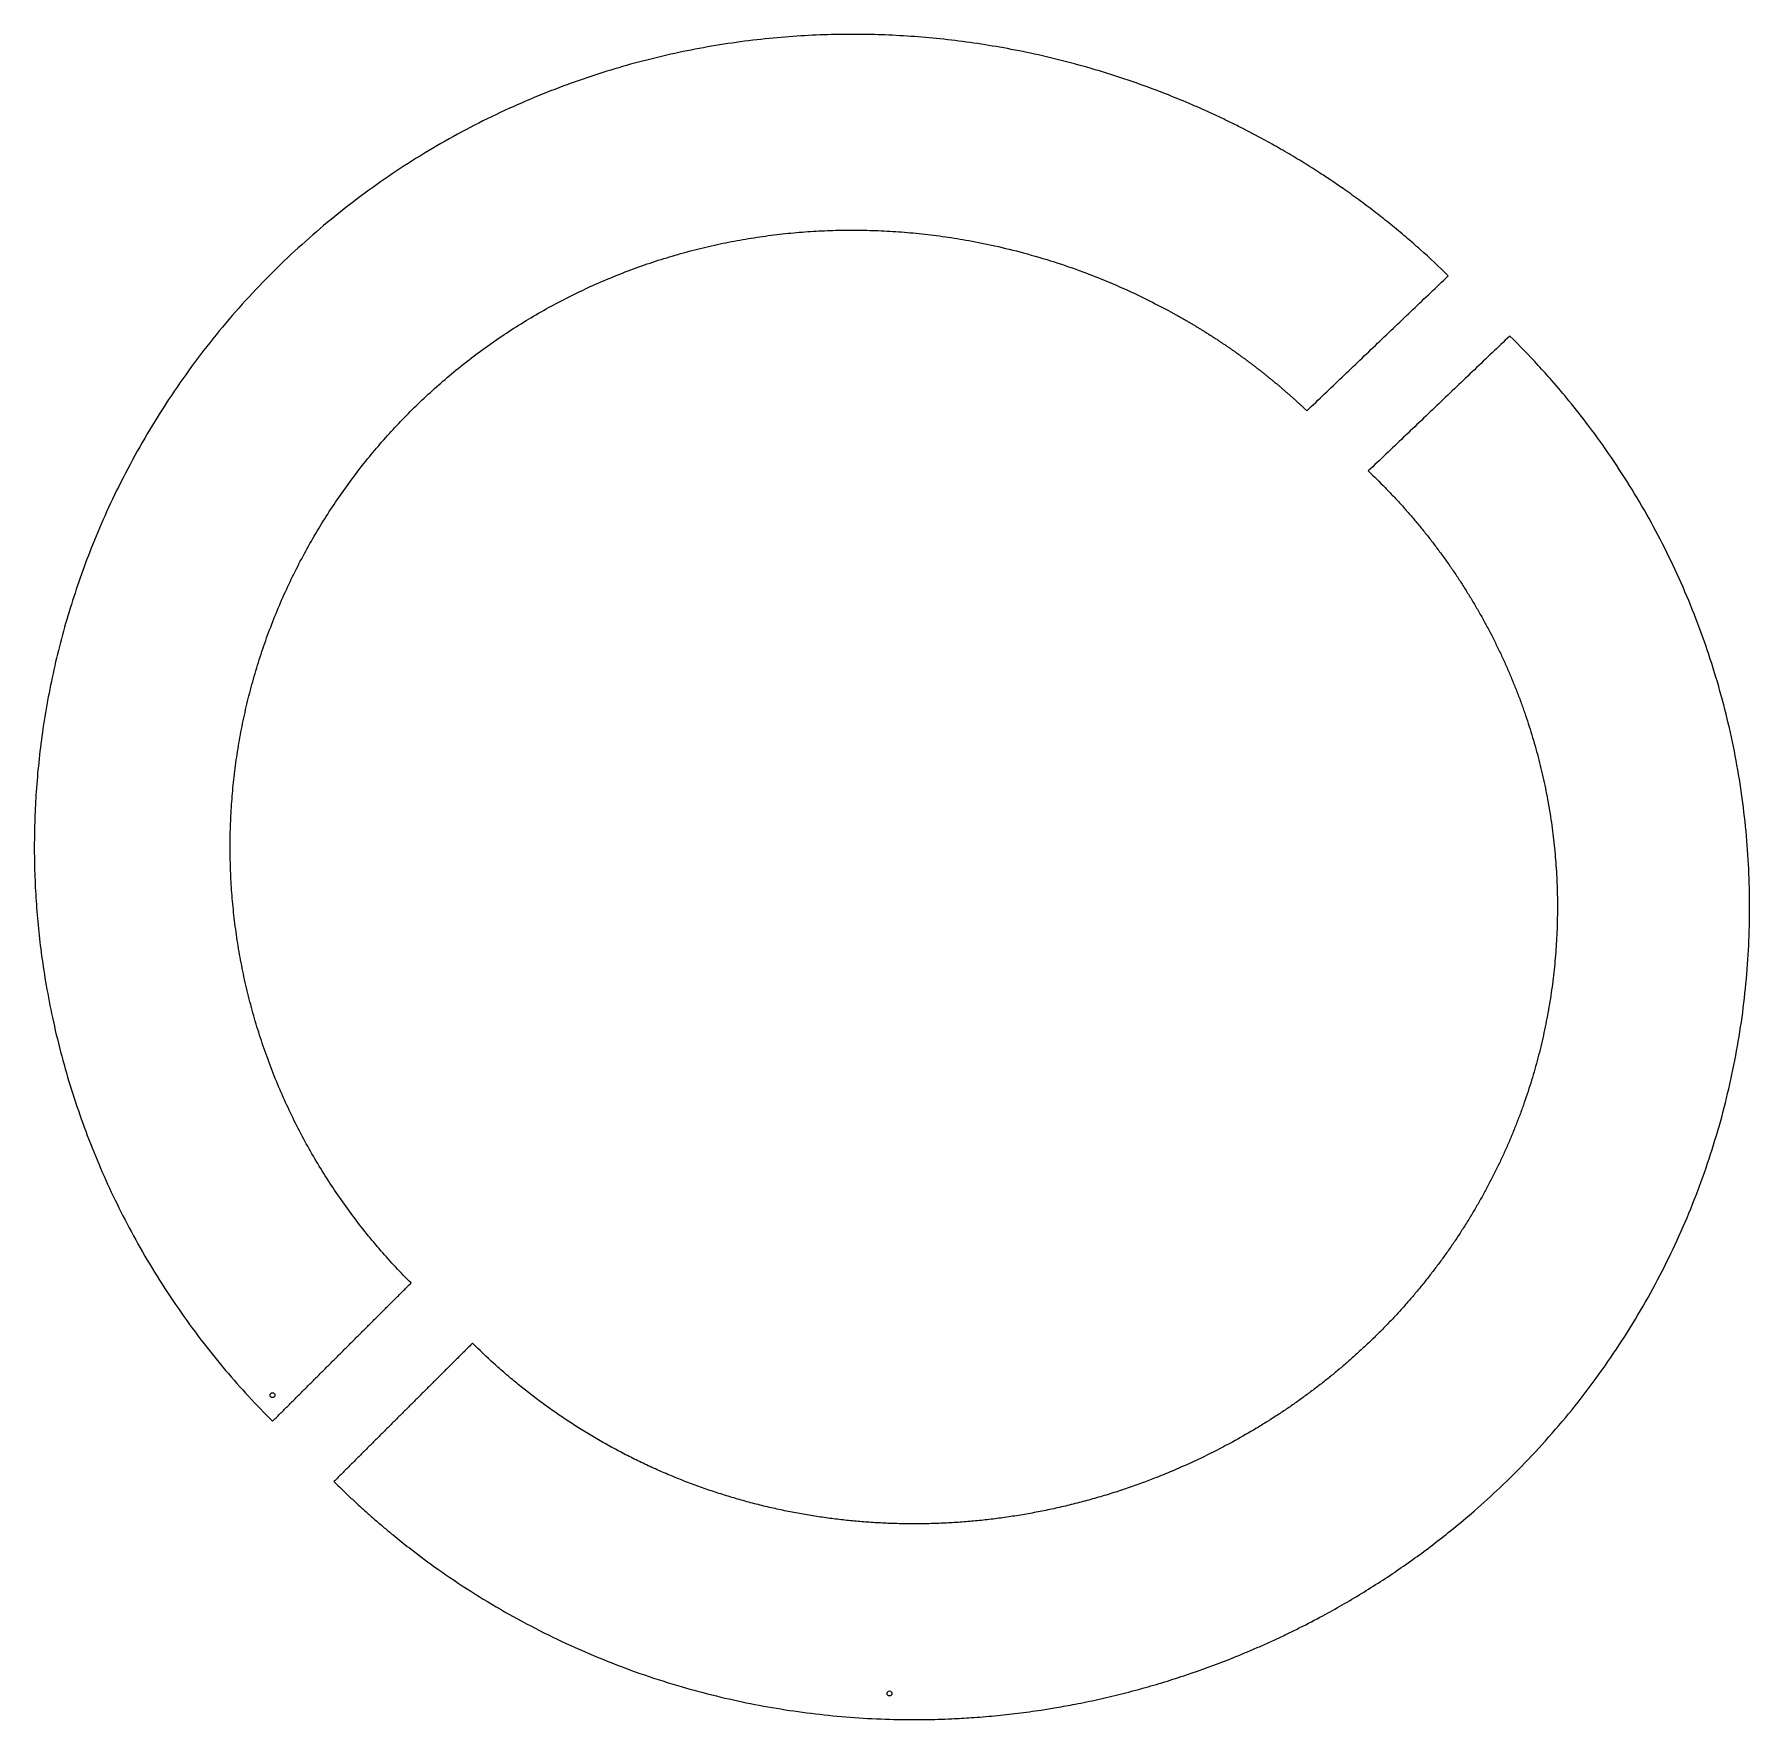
# Model space of a CAD drawing. Extents: x -1514 to 718, y -107 to 716.
# Drawn here: x 652 to 717.7, y -107.2 to -42.6 of the extents above.
import ezdxf

# ---------------------------------------------------------------- set-up
doc = ezdxf.new("R2010")
doc.units = 0
doc.header["$LTSCALE"] = 12
doc.header["$MEASUREMENT"] = 0
doc.layers.add('MARKING', color=11, linetype='CONTINUOUS')
doc.layers.add('REPAD', color=7, linetype='CONTINUOUS')

msp = doc.modelspace()

# ---------------------------------------------------------------- linework, layer by layer
at = {"layer": 'MARKING'}
for centre in [(661.117, -94.759), (684.75, -106.184)]:
    msp.add_circle(centre, 0.0938, dxfattribs=at)
at = {"layer": 'REPAD'}
for points, knots in [([(695.432, -44.945), (694.616, -44.621), (693.372, -44.185), (691.7, -43.708), (690.472, -43.408), (689.286, -43.166), (688.127, -42.972), (686.986, -42.823), (685.852, -42.715), (684.732, -42.647), (683.622, -42.618), (682.498, -42.627), (681.337, -42.677), (680.124, -42.775), (678.878, -42.924), (677.622, -43.126), (676.375, -43.378), (675.14, -43.679), (673.918, -44.031), (672.689, -44.438), (671.437, -44.913), (670.148, -45.466), (668.848, -46.097), (667.562, -46.797), (666.311, -47.557), (665.098, -48.374), (663.923, -49.249), (662.783, -50.184), (661.675, -51.184), (660.6, -52.255), (659.567, -53.39), (658.588, -54.579), (657.67, -55.815), (656.814, -57.095), (656.021, -58.416), (655.312, -59.745), (654.696, -61.043), (654.181, -62.268), (653.742, -63.446), (653.361, -64.605), (653.025, -65.777), (652.736, -66.962), (652.493, -68.158), (652.3, -69.345), (652.158, -70.501), (652.062, -71.606), (652.007, -72.676), (651.988, -73.728), (652.005, -74.78), (652.058, -75.83), (652.146, -76.878), (652.273, -77.956), (652.449, -79.095), (652.687, -80.323), (652.991, -81.603), (653.359, -82.899), (653.783, -84.178), (654.261, -85.437), (654.794, -86.675), (655.387, -87.904), (656.05, -89.133), (656.792, -90.372), (657.609, -91.601), (658.456, -92.751), (659.598, -94.163), (660.491, -95.134), (661.117, -95.759)], [0, 0, 0, 0, 0.030648, 0.04598, 0.060692, 0.074777, 0.088233, 0.101688, 0.114946, 0.128003, 0.14086, 0.153716, 0.167233, 0.181404, 0.196221, 0.211021, 0.225813, 0.240603, 0.255401, 0.270214, 0.285792, 0.302118, 0.319175, 0.336208, 0.35323, 0.37025, 0.387282, 0.404336, 0.421706, 0.439371, 0.457312, 0.47523, 0.493138, 0.511046, 0.528967, 0.546912, 0.563625, 0.579091, 0.593296, 0.60749, 0.621679, 0.635868, 0.650063, 0.664269, 0.67783, 0.690738, 0.702984, 0.715224, 0.72746, 0.739696, 0.751936, 0.764183, 0.777588, 0.792141, 0.807835, 0.823513, 0.839183, 0.854853, 0.870529, 0.88622, 0.902471, 0.919274, 0.936621, 0.953968, 0.969121, 1, 1, 1, 1]), ([(698.991, -46.602), (698.703, -46.447), (698.267, -46.22), (697.68, -45.93), (697.237, -45.72), (696.79, -45.516), (696.19, -45.253), (695.737, -45.065), (695.432, -44.945)], [0, 0, 0, 0, 0.250019, 0.375028, 0.500034, 0.625036, 0.750031, 1, 1, 1, 1]), ([(706.155, -51.873), (705.805, -51.529), (705.267, -51.026), (704.526, -50.381), (703.959, -49.91), (703.381, -49.452), (702.792, -49.007), (702.225, -48.599), (701.715, -48.249), (701.299, -47.974), (700.948, -47.748), (700.627, -47.547), (700.304, -47.35), (699.979, -47.157), (699.543, -46.905), (699.213, -46.722), (698.991, -46.602)], [0, 0, 0, 0, 0.165053, 0.247613, 0.330212, 0.412861, 0.495571, 0.578352, 0.647687, 0.70355, 0.745911, 0.788267, 0.830618, 0.872966, 0.915312, 1, 1, 1, 1]), ([(666.425, -90.46), (666.026, -90.062), (665.446, -89.44), (664.715, -88.567), (664.186, -87.885), (663.678, -87.179), (663.193, -86.45), (662.735, -85.7), (662.302, -84.931), (661.899, -84.144), (661.524, -83.342), (661.179, -82.525), (660.866, -81.697), (660.584, -80.858), (660.334, -80.011), (660.117, -79.158), (659.932, -78.301), (659.78, -77.442), (659.661, -76.584), (659.573, -75.729), (659.517, -74.879), (659.492, -74.033), (659.497, -73.189), (659.533, -72.342), (659.599, -71.491), (659.697, -70.635), (659.827, -69.777), (659.99, -68.919), (660.185, -68.063), (660.413, -67.213), (660.673, -66.368), (660.965, -65.533), (661.289, -64.709), (661.643, -63.897), (662.027, -63.1), (662.44, -62.32), (662.881, -61.557), (663.348, -60.814), (663.84, -60.093), (664.355, -59.395), (664.891, -58.721), (665.447, -58.072), (666.023, -57.448), (666.619, -56.845), (667.241, -56.261), (667.889, -55.695), (668.563, -55.149), (669.263, -54.624), (669.986, -54.121), (670.732, -53.644), (671.498, -53.194), (672.283, -52.771), (673.085, -52.377), (673.903, -52.013), (674.733, -51.681), (675.576, -51.379), (676.428, -51.11), (677.287, -50.874), (678.152, -50.669), (679.019, -50.498), (679.888, -50.359), (680.755, -50.252), (681.618, -50.177), (682.479, -50.132), (683.343, -50.118), (684.218, -50.134), (685.102, -50.181), (685.996, -50.26), (686.893, -50.373), (687.826, -50.524), (688.825, -50.726), (689.919, -50.995), (691.042, -51.326), (692.103, -51.693), (693.016, -52.052), (694.118, -52.53), (694.901, -52.917), (695.432, -53.204)], [0, 0, 0, 0, 0.024705, 0.037219, 0.049838, 0.062543, 0.075322, 0.08816, 0.101042, 0.113956, 0.126889, 0.139828, 0.152765, 0.165687, 0.178583, 0.19144, 0.204242, 0.216976, 0.229627, 0.242181, 0.254619, 0.266947, 0.279244, 0.291596, 0.304068, 0.316649, 0.329323, 0.342075, 0.35489, 0.367755, 0.380655, 0.393576, 0.406508, 0.41944, 0.432361, 0.445259, 0.458122, 0.470935, 0.483684, 0.496356, 0.508935, 0.521405, 0.53377, 0.546124, 0.558551, 0.571117, 0.583796, 0.596573, 0.609432, 0.622359, 0.635341, 0.648362, 0.661411, 0.674475, 0.687544, 0.700607, 0.713654, 0.726672, 0.739646, 0.752563, 0.765407, 0.778164, 0.790817, 0.803347, 0.815936, 0.828673, 0.841646, 0.854745, 0.867953, 0.881255, 0.896134, 0.912585, 0.930598, 0.947409, 0.961741, 0.973575, 1, 1, 1, 1]), ([(695.432, -53.204), (695.472, -53.225), (695.531, -53.257), (695.61, -53.3), (695.669, -53.333), (695.728, -53.366), (695.787, -53.399), (695.846, -53.432), (695.904, -53.465), (695.963, -53.498), (696.021, -53.532), (696.08, -53.565), (696.138, -53.599), (696.196, -53.633), (696.254, -53.667), (696.312, -53.701), (696.37, -53.736), (696.428, -53.77), (696.486, -53.805), (696.543, -53.84), (696.601, -53.875), (696.658, -53.91), (696.716, -53.945), (696.773, -53.981), (696.83, -54.016), (696.887, -54.052), (696.944, -54.088), (697, -54.124), (697.057, -54.16), (697.114, -54.196), (697.17, -54.233), (697.226, -54.27), (697.283, -54.306), (697.339, -54.343), (697.395, -54.38), (697.451, -54.418), (697.507, -54.455), (697.562, -54.492), (697.618, -54.53), (697.673, -54.568), (697.729, -54.606), (697.784, -54.644), (697.839, -54.682), (697.894, -54.72), (697.949, -54.759), (698.004, -54.798), (698.059, -54.836), (698.113, -54.875), (698.168, -54.914), (698.222, -54.954), (698.276, -54.993), (698.33, -55.033), (698.384, -55.072), (698.438, -55.112), (698.492, -55.152), (698.546, -55.192), (698.599, -55.232), (698.653, -55.273), (698.706, -55.313), (698.759, -55.354), (698.812, -55.395), (698.865, -55.435), (698.918, -55.477), (698.971, -55.518), (699.023, -55.559), (699.076, -55.6), (699.128, -55.642), (699.18, -55.684), (699.233, -55.726), (699.285, -55.768), (699.336, -55.81), (699.388, -55.852), (699.44, -55.895), (699.491, -55.937), (699.543, -55.98), (699.594, -56.023), (699.645, -56.066), (699.696, -56.109), (699.747, -56.152), (699.798, -56.195), (699.848, -56.239), (699.899, -56.282), (699.949, -56.326), (699.999, -56.37), (700.049, -56.414), (700.099, -56.458), (700.149, -56.502), (700.199, -56.547), (700.248, -56.591), (700.298, -56.636), (700.347, -56.681), (700.396, -56.726), (700.445, -56.771), (700.494, -56.816), (700.543, -56.861), (700.592, -56.906), (700.657, -56.967), (700.705, -57.013), (700.737, -57.044)], [0, 0, 0, 0, 0.02054, 0.03081, 0.041079, 0.051346, 0.061612, 0.071877, 0.08214, 0.092403, 0.102663, 0.112923, 0.123181, 0.133438, 0.143694, 0.153949, 0.164201, 0.174453, 0.184703, 0.194953, 0.2052, 0.215447, 0.225692, 0.235935, 0.246177, 0.256418, 0.266658, 0.276896, 0.287133, 0.297368, 0.307602, 0.317834, 0.328065, 0.338295, 0.348523, 0.35875, 0.368975, 0.379199, 0.389422, 0.399643, 0.409862, 0.42008, 0.430297, 0.440512, 0.450726, 0.460938, 0.471148, 0.481358, 0.491565, 0.501772, 0.511976, 0.52218, 0.532381, 0.542582, 0.55278, 0.562978, 0.573173, 0.583368, 0.59356, 0.603751, 0.613941, 0.624129, 0.634315, 0.644501, 0.654684, 0.664866, 0.675046, 0.685225, 0.695402, 0.705578, 0.715752, 0.725925, 0.736096, 0.746266, 0.756434, 0.7666, 0.776765, 0.786929, 0.79709, 0.807251, 0.817409, 0.827566, 0.837722, 0.847876, 0.858028, 0.868179, 0.878328, 0.888476, 0.898622, 0.908767, 0.918909, 0.929051, 0.939191, 0.949329, 0.959466, 0.9696, 0.979734, 1, 1, 1, 1]), ([(701.345, -103.208), (701.847, -102.937), (702.589, -102.511), (703.555, -101.904), (704.267, -101.43), (704.967, -100.936), (705.652, -100.424), (706.385, -99.845), (707.217, -99.145), (708.193, -98.258), (709.235, -97.22), (710.274, -96.075), (711.254, -94.881), (712.172, -93.639), (713.027, -92.352), (713.813, -91.028), (714.525, -89.677), (715.161, -88.31), (715.723, -86.928), (716.215, -85.527), (716.638, -84.104), (716.992, -82.662), (717.276, -81.203), (717.489, -79.733), (717.63, -78.26), (717.7, -76.79), (717.7, -75.327), (717.63, -73.871), (717.493, -72.421), (717.286, -70.979), (717.012, -69.548), (716.669, -68.129), (716.257, -66.724), (715.778, -65.336), (715.231, -63.971), (714.619, -62.634), (713.944, -61.329), (713.207, -60.059), (712.41, -58.825), (711.598, -57.692), (710.831, -56.715), (710.176, -55.942), (709.427, -55.108), (708.882, -54.546), (708.509, -54.18)], [0, 0, 0, 0, 0.029683, 0.04452, 0.059357, 0.074196, 0.089039, 0.103889, 0.122761, 0.145629, 0.172475, 0.199273, 0.226044, 0.252809, 0.27959, 0.30641, 0.332902, 0.359041, 0.384797, 0.410529, 0.436254, 0.461991, 0.487757, 0.51357, 0.539249, 0.564762, 0.590074, 0.615349, 0.640602, 0.665848, 0.691104, 0.716384, 0.741776, 0.767251, 0.792779, 0.818264, 0.843723, 0.869176, 0.894643, 0.920141, 0.941684, 0.959257, 0.972842, 1, 1, 1, 1]), ([(703.091, -59.351), (703.31, -59.559), (703.633, -59.878), (704.051, -60.316), (704.358, -60.649), (704.659, -60.988), (704.952, -61.333), (705.239, -61.682), (705.518, -62.037), (705.791, -62.397), (706.056, -62.761), (706.314, -63.13), (706.565, -63.504), (706.808, -63.882), (707.043, -64.264), (707.271, -64.65), (707.491, -65.041), (707.704, -65.435), (707.908, -65.833), (708.105, -66.235), (708.294, -66.64), (708.475, -67.049), (708.647, -67.461), (708.812, -67.875), (708.968, -68.293), (709.116, -68.713), (709.256, -69.136), (709.387, -69.562), (709.51, -69.989), (709.625, -70.419), (709.731, -70.851), (709.829, -71.285), (709.918, -71.72), (709.999, -72.157), (710.071, -72.595), (710.134, -73.035), (710.189, -73.475), (710.235, -73.917), (710.273, -74.359), (710.302, -74.802), (710.322, -75.245), (710.333, -75.688), (710.336, -76.132), (710.331, -76.576), (710.316, -77.019), (710.293, -77.462), (710.261, -77.905), (710.221, -78.347), (710.172, -78.788), (710.114, -79.228), (710.048, -79.667), (709.973, -80.105), (709.889, -80.541), (709.797, -80.976), (709.697, -81.409), (709.588, -81.84), (709.471, -82.269), (709.345, -82.696), (709.211, -83.121), (709.068, -83.543), (708.917, -83.963), (708.758, -84.379), (708.591, -84.793), (708.416, -85.204), (708.233, -85.611), (708.041, -86.015), (707.842, -86.416), (707.635, -86.813), (707.42, -87.206), (707.197, -87.595), (706.966, -87.98), (706.728, -88.361), (706.483, -88.738), (706.23, -89.11), (705.969, -89.477), (705.702, -89.84), (705.427, -90.198), (705.145, -90.551), (704.856, -90.899), (704.56, -91.241), (704.258, -91.579), (703.949, -91.91), (703.633, -92.237), (703.311, -92.557), (702.982, -92.872), (702.647, -93.181), (702.307, -93.483), (701.96, -93.78), (701.607, -94.07), (701.248, -94.354), (700.884, -94.632), (700.515, -94.903), (700.14, -95.167), (699.76, -95.425), (699.375, -95.675), (698.984, -95.919), (698.458, -96.235), (698.057, -96.461), (697.786, -96.607)], [0, 0, 0, 0, 0.020628, 0.030941, 0.041245, 0.051539, 0.061817, 0.072088, 0.082346, 0.092597, 0.102835, 0.113067, 0.123286, 0.1335, 0.143701, 0.153898, 0.164083, 0.174262, 0.184432, 0.194597, 0.204752, 0.214903, 0.225045, 0.235183, 0.245314, 0.255441, 0.26556, 0.275677, 0.285788, 0.295896, 0.305998, 0.316098, 0.326194, 0.336288, 0.346378, 0.356467, 0.366553, 0.376637, 0.38672, 0.396802, 0.406883, 0.416964, 0.427044, 0.437124, 0.447205, 0.457286, 0.467368, 0.477452, 0.487537, 0.497623, 0.507713, 0.517804, 0.527899, 0.537996, 0.548097, 0.558201, 0.56831, 0.578422, 0.58854, 0.598662, 0.60879, 0.618923, 0.629063, 0.639207, 0.64936, 0.659518, 0.669685, 0.679857, 0.690039, 0.700227, 0.710426, 0.720631, 0.730847, 0.741069, 0.751304, 0.761546, 0.7718, 0.782061, 0.792335, 0.802617, 0.812912, 0.823215, 0.833531, 0.843856, 0.854194, 0.86454, 0.8749, 0.885267, 0.895649, 0.906039, 0.916442, 0.926852, 0.937276, 0.947708, 0.958154, 0.968609, 0.979072, 1, 1, 1, 1]), ([(661.117, -95.759), (661.154, -95.723), (661.208, -95.669), (661.28, -95.597), (661.334, -95.543), (661.388, -95.489), (661.442, -95.434), (661.497, -95.38), (661.551, -95.326), (661.605, -95.272), (661.659, -95.218), (661.713, -95.164), (661.767, -95.11), (661.822, -95.056), (661.876, -95.001), (661.93, -94.947), (661.984, -94.893), (662.038, -94.839), (662.092, -94.785), (662.147, -94.731), (662.201, -94.677), (662.255, -94.623), (662.309, -94.569), (662.363, -94.514), (662.417, -94.46), (662.471, -94.406), (662.526, -94.352), (662.58, -94.298), (662.634, -94.244), (662.688, -94.19), (662.742, -94.136), (662.796, -94.082), (662.851, -94.027), (662.905, -93.973), (662.959, -93.919), (663.013, -93.865), (663.067, -93.811), (663.121, -93.757), (663.176, -93.703), (663.23, -93.649), (663.284, -93.595), (663.338, -93.541), (663.392, -93.487), (663.446, -93.432), (663.501, -93.378), (663.555, -93.324), (663.609, -93.27), (663.663, -93.216), (663.717, -93.162), (663.771, -93.108), (663.826, -93.054), (663.88, -93), (663.934, -92.946), (663.988, -92.892), (664.042, -92.838), (664.096, -92.784), (664.15, -92.729), (664.205, -92.675), (664.259, -92.621), (664.313, -92.567), (664.367, -92.513), (664.421, -92.459), (664.475, -92.405), (664.53, -92.351), (664.584, -92.297), (664.638, -92.243), (664.692, -92.189), (664.746, -92.135), (664.8, -92.081), (664.855, -92.027), (664.909, -91.973), (664.963, -91.919), (665.017, -91.865), (665.071, -91.81), (665.125, -91.756), (665.18, -91.702), (665.234, -91.648), (665.288, -91.594), (665.342, -91.54), (665.396, -91.486), (665.45, -91.432), (665.504, -91.378), (665.559, -91.324), (665.613, -91.27), (665.667, -91.216), (665.721, -91.162), (665.775, -91.108), (665.829, -91.054), (665.884, -91), (665.938, -90.946), (665.992, -90.892), (666.046, -90.838), (666.1, -90.784), (666.154, -90.73), (666.209, -90.676), (666.263, -90.622), (666.335, -90.55), (666.389, -90.496), (666.425, -90.46)], [0, 0, 0, 0, 0.020418, 0.030628, 0.040837, 0.051046, 0.061255, 0.071464, 0.081673, 0.091881, 0.10209, 0.112299, 0.122507, 0.132716, 0.142924, 0.153132, 0.16334, 0.173548, 0.183756, 0.193964, 0.204172, 0.214379, 0.224587, 0.234794, 0.245002, 0.255209, 0.265416, 0.275623, 0.28583, 0.296037, 0.306244, 0.316451, 0.326657, 0.336864, 0.34707, 0.357276, 0.367482, 0.377688, 0.387894, 0.3981, 0.408305, 0.418511, 0.428716, 0.438922, 0.449127, 0.459332, 0.469537, 0.479742, 0.489946, 0.500151, 0.510355, 0.52056, 0.530764, 0.540968, 0.551172, 0.561375, 0.571579, 0.581783, 0.591986, 0.602189, 0.612392, 0.622595, 0.632798, 0.643001, 0.653203, 0.663406, 0.673608, 0.68381, 0.694012, 0.704214, 0.714416, 0.724617, 0.734819, 0.74502, 0.755221, 0.765422, 0.775623, 0.785824, 0.796024, 0.806224, 0.816424, 0.826625, 0.836824, 0.847024, 0.857224, 0.867423, 0.877622, 0.887821, 0.89802, 0.908219, 0.918417, 0.928616, 0.938814, 0.949012, 0.95921, 0.969408, 0.979605, 1, 1, 1, 1]), ([(668.779, -92.767), (668.743, -92.803), (668.689, -92.857), (668.617, -92.929), (668.563, -92.983), (668.508, -93.037), (668.454, -93.091), (668.4, -93.145), (668.346, -93.199), (668.292, -93.253), (668.238, -93.307), (668.183, -93.361), (668.129, -93.415), (668.075, -93.469), (668.021, -93.523), (667.967, -93.577), (667.913, -93.631), (667.859, -93.685), (667.804, -93.739), (667.75, -93.793), (667.696, -93.847), (667.642, -93.901), (667.588, -93.955), (667.534, -94.009), (667.479, -94.063), (667.425, -94.117), (667.371, -94.172), (667.317, -94.226), (667.263, -94.28), (667.209, -94.334), (667.154, -94.388), (667.1, -94.442), (667.046, -94.496), (666.992, -94.55), (666.938, -94.604), (666.884, -94.658), (666.829, -94.712), (666.775, -94.766), (666.721, -94.82), (666.667, -94.874), (666.613, -94.928), (666.559, -94.982), (666.505, -95.036), (666.45, -95.091), (666.396, -95.145), (666.342, -95.199), (666.288, -95.253), (666.234, -95.307), (666.18, -95.361), (666.125, -95.415), (666.071, -95.469), (666.017, -95.523), (665.963, -95.577), (665.909, -95.631), (665.855, -95.685), (665.8, -95.739), (665.746, -95.794), (665.692, -95.848), (665.638, -95.902), (665.584, -95.956), (665.53, -96.01), (665.475, -96.064), (665.421, -96.118), (665.367, -96.172), (665.313, -96.226), (665.259, -96.28), (665.205, -96.335), (665.151, -96.389), (665.096, -96.443), (665.042, -96.497), (664.988, -96.551), (664.934, -96.605), (664.88, -96.659), (664.826, -96.713), (664.771, -96.767), (664.717, -96.821), (664.663, -96.876), (664.609, -96.93), (664.555, -96.984), (664.501, -97.038), (664.446, -97.092), (664.392, -97.146), (664.338, -97.2), (664.284, -97.254), (664.23, -97.308), (664.176, -97.363), (664.121, -97.417), (664.067, -97.471), (664.013, -97.525), (663.959, -97.579), (663.905, -97.633), (663.851, -97.687), (663.797, -97.741), (663.742, -97.796), (663.688, -97.85), (663.634, -97.904), (663.562, -97.976), (663.508, -98.03), (663.472, -98.066)], [0, 0, 0, 0, 0.020395, 0.030592, 0.04079, 0.050988, 0.061186, 0.071384, 0.081583, 0.091781, 0.10198, 0.112179, 0.122378, 0.132577, 0.142776, 0.152976, 0.163176, 0.173375, 0.183576, 0.193776, 0.203976, 0.214176, 0.224377, 0.234578, 0.244779, 0.25498, 0.265181, 0.275383, 0.285584, 0.295786, 0.305988, 0.31619, 0.326392, 0.336594, 0.346797, 0.356999, 0.367202, 0.377405, 0.387608, 0.397811, 0.408014, 0.418217, 0.428421, 0.438625, 0.448828, 0.459032, 0.469236, 0.47944, 0.489645, 0.499849, 0.510054, 0.520258, 0.530463, 0.540668, 0.550873, 0.561078, 0.571284, 0.581489, 0.591695, 0.6019, 0.612106, 0.622312, 0.632518, 0.642724, 0.65293, 0.663136, 0.673343, 0.683549, 0.693756, 0.703963, 0.71417, 0.724377, 0.734584, 0.744791, 0.754998, 0.765206, 0.775413, 0.785621, 0.795828, 0.806036, 0.816244, 0.826452, 0.83666, 0.846868, 0.857076, 0.867284, 0.877493, 0.887701, 0.89791, 0.908119, 0.918327, 0.928536, 0.938745, 0.948954, 0.959163, 0.969372, 0.979582, 1, 1, 1, 1]), ([(697.786, -96.607), (697.574, -96.721), (697.253, -96.888), (696.821, -97.103), (696.494, -97.259), (696.165, -97.41), (695.834, -97.557), (695.474, -97.711), (695.059, -97.881), (694.562, -98.073), (694.006, -98.274), (693.42, -98.47), (692.83, -98.652), (692.236, -98.819), (691.64, -98.972), (691.043, -99.11), (690.443, -99.233), (689.844, -99.341), (689.244, -99.435), (688.646, -99.513), (688.048, -99.578), (687.453, -99.627), (686.861, -99.662), (686.274, -99.683), (685.693, -99.69), (685.119, -99.683), (684.548, -99.664), (683.976, -99.631), (683.401, -99.584), (682.825, -99.524), (682.246, -99.449), (681.668, -99.36), (681.089, -99.257), (680.511, -99.139), (679.934, -99.007), (679.359, -98.86), (678.787, -98.699), (678.218, -98.523), (677.653, -98.333), (677.093, -98.129), (676.538, -97.91), (675.988, -97.678), (675.445, -97.433), (674.909, -97.174), (674.38, -96.902), (673.858, -96.617), (673.345, -96.319), (672.841, -96.01), (672.347, -95.69), (671.862, -95.358), (671.388, -95.015), (670.924, -94.663), (670.471, -94.301), (670.03, -93.93), (669.46, -93.426), (669.047, -93.034), (668.779, -92.767)], [0, 0, 0, 0, 0.023058, 0.0346, 0.04615, 0.057705, 0.069264, 0.080824, 0.095114, 0.112131, 0.131869, 0.15159, 0.171287, 0.190949, 0.210566, 0.230131, 0.249633, 0.269063, 0.288413, 0.307671, 0.326829, 0.345876, 0.364801, 0.383593, 0.402076, 0.420341, 0.438481, 0.456751, 0.475139, 0.493634, 0.512225, 0.530901, 0.549651, 0.568467, 0.587339, 0.606257, 0.625212, 0.644196, 0.6632, 0.682214, 0.701233, 0.720251, 0.739262, 0.758259, 0.777234, 0.796178, 0.815083, 0.83394, 0.852739, 0.871474, 0.890133, 0.908708, 0.927188, 0.945563, 0.963823, 1, 1, 1, 1]), ([(663.472, -98.066), (663.677, -98.272), (663.99, -98.575), (664.416, -98.971), (664.739, -99.264), (665.067, -99.552), (665.399, -99.835), (665.827, -100.191), (666.452, -100.69), (667.383, -101.385), (668.541, -102.175), (669.838, -102.969), (671.172, -103.699), (672.539, -104.363), (673.939, -104.96), (675.348, -105.482), (676.744, -105.924), (678.099, -106.287), (679.429, -106.582), (680.749, -106.816), (682.077, -106.994), (683.411, -107.117), (684.75, -107.184), (685.993, -107.194), (687.037, -107.164), (687.783, -107.121), (688.329, -107.08), (688.776, -107.041), (689.222, -106.995), (689.667, -106.943), (690.112, -106.885), (690.604, -106.814), (691.19, -106.72), (691.916, -106.588), (692.734, -106.419), (693.593, -106.217), (694.446, -105.992), (695.292, -105.745), (696.412, -105.385), (697.24, -105.082), (697.786, -104.866)], [0, 0, 0, 0, 0.023547, 0.035321, 0.047096, 0.058873, 0.070653, 0.082436, 0.104021, 0.135378, 0.176485, 0.217532, 0.258551, 0.299572, 0.340627, 0.381745, 0.421274, 0.45917, 0.495388, 0.531567, 0.567727, 0.603889, 0.640075, 0.676305, 0.704511, 0.72468, 0.73679, 0.748899, 0.761007, 0.773115, 0.785224, 0.797335, 0.813362, 0.833299, 0.857142, 0.880968, 0.904784, 0.928591, 0.952394, 1, 1, 1, 1]), ([(697.786, -104.866), (698.091, -104.745), (698.545, -104.558), (699.144, -104.295), (699.591, -104.091), (700.034, -103.88), (700.622, -103.59), (701.057, -103.364), (701.345, -103.208)], [0, 0, 0, 0, 0.249967, 0.374962, 0.499963, 0.62497, 0.749979, 1, 1, 1, 1])]:
    msp.add_open_spline(points, degree=3, knots=knots, dxfattribs=at)
for points in [[(700.737, -57.044), (706.155, -51.873)], [(708.509, -54.18), (703.091, -59.351)]]:
    msp.add_open_spline(points, degree=1, dxfattribs=at)

doc.saveas('drawing.dxf')
